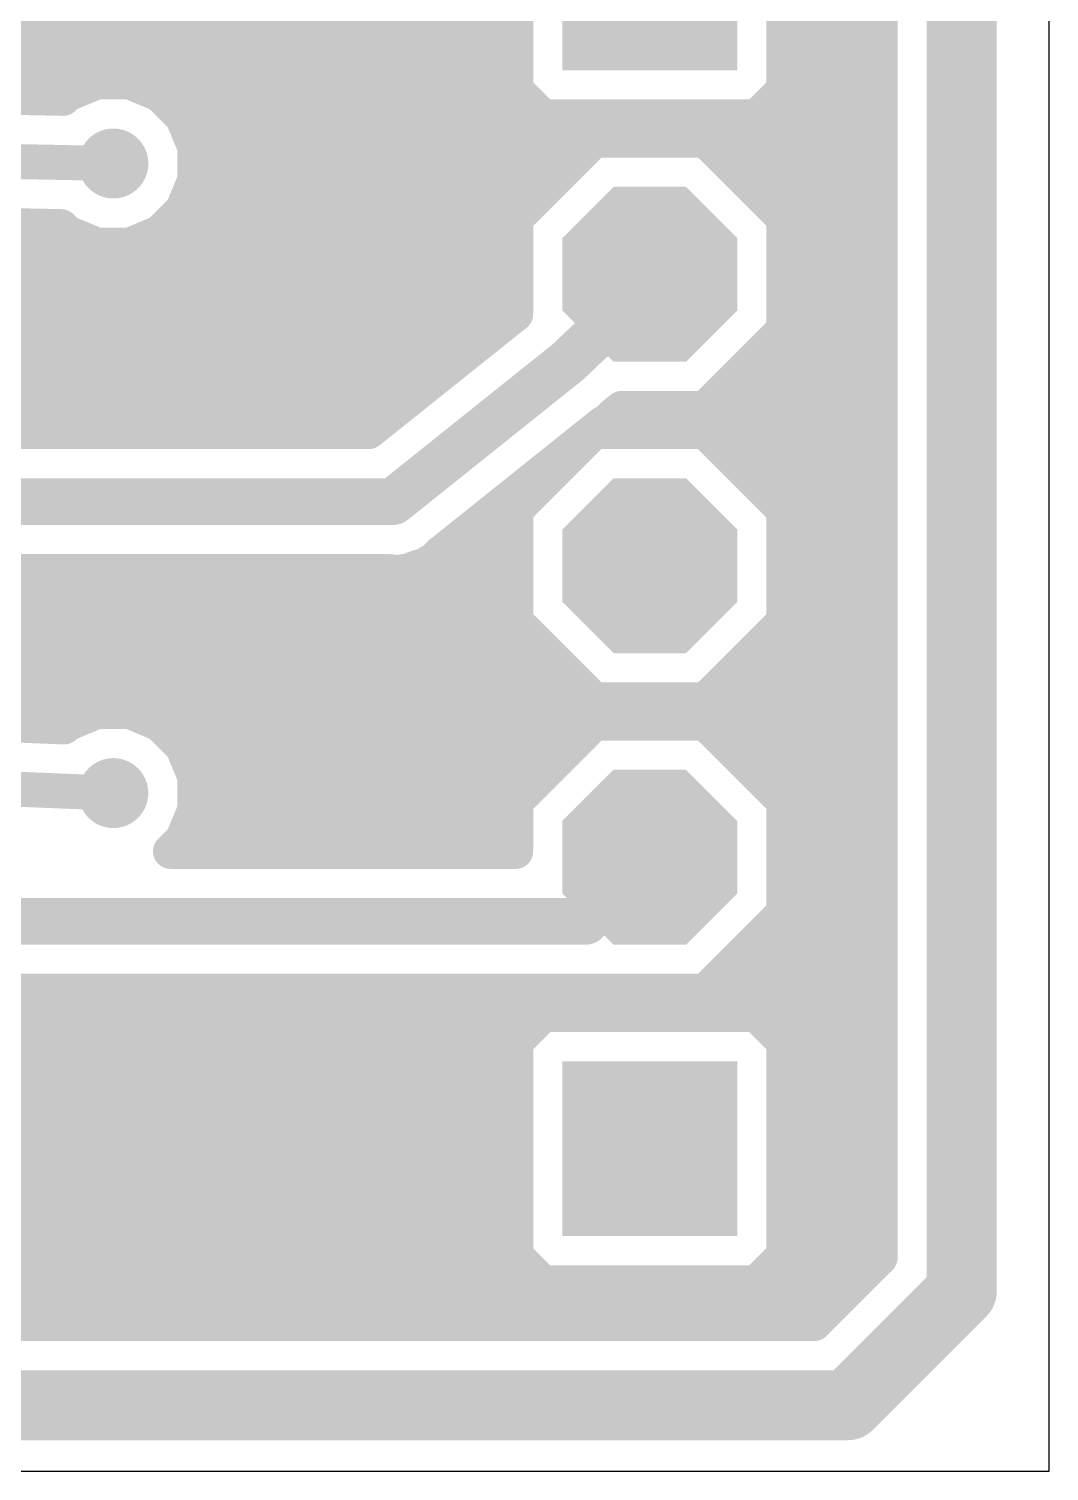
# Model space of a CAD drawing. Extents: x 0 to 81, y 1 to 51.1.
# Drawn here: x 72.11 to 81, y 1 to 13.57 of the extents above; entities that cross this region are included whole.
import ezdxf

# ---------------------------------------------------------------- set-up
doc = ezdxf.new("R2010")
doc.units = 0
for name, color, linetype in [('16', 175, 'CONTINUOUS'), ('17', 82, 'CONTINUOUS'), ('18', 82, 'CONTINUOUS'), ('20', 7, 'CONTINUOUS')]:
    doc.layers.add(name, color=color, linetype=linetype)

# ---------------------------------------------------------------- blocks, each defined once
blk = doc.blocks.new('SQUAREP')
blk.add_solid([(-0.5, -0.5), (0.5, -0.5), (-0.5, 0.5), (0.5, 0.5)])
blk = doc.blocks.new('OCTAGONP')
at = {"const_width": 0.5}
blk.add_lwpolyline([(-0.25, -0.1036), (-0.25, 0.1036), (-0.1036, 0.25), (0.1036, 0.25), (0.25, 0.1036), (0.25, -0.1036), (0.1036, -0.25), (-0.1036, -0.25), (-0.25, -0.1036), (-0.25, 0.1036)], dxfattribs=at)
blk = doc.blocks.new('ROUNDV')
at = {"const_width": 0.5}
blk.add_lwpolyline([(0, -0.25, 1), (0, 0.25, 1), (0, -0.25)], format="xyb", dxfattribs=at)

msp = doc.modelspace()

# ---------------------------------------------------------------- linework, layer by layer
at = {"layer": '16'}
for points, const_width in [([(80.2386, 43.2054), (80.2386, 3.2766)], 0.6096), ([(79.5274, 24.6271), (79.5274, 2.86)], 0.3048), ([(76.3524, 14.9003), (76.3524, 13.0397)], 0.3048), ([(78.6892, 13.0397), (78.6892, 14.9003)], 0.3048), ([(67.7672, 13.716), (76.3524, 13.716)], 0.3048), ([(78.6892, 13.716), (79.5274, 13.716)], 0.3048), ([(67.7672, 13.4112), (76.3524, 13.4112)], 0.3048), ([(78.6892, 13.4112), (79.5274, 13.4112)], 0.3048), ([(67.9479, 13.1064), (76.3524, 13.1064)], 0.3048), ([(72.4091, 12.9629), (68.0033, 13.051)], 0.3048), ([(72.7057, 13.1064), (72.4443, 12.9981)], 0.3048), ([(72.9887, 13.1064), (72.7057, 13.1064)], 0.3048), ([(73.2501, 12.9981), (72.9887, 13.1064)], 0.3048), ([(78.6892, 13.1064), (79.5274, 13.1064)], 0.3048), ([(72.4443, 12.9981), (72.4091, 12.9629)], 0.3048), ([(73.4501, 12.7981), (73.2501, 12.9981)], 0.3048), ([(76.3524, 13.0397), (76.5905, 12.8016)], 0.3048), ([(78.4511, 12.8016), (78.6892, 13.0397)], 0.3048), ([(73.4466, 12.8016), (76.5905, 12.8016)], 0.3048), ([(73.5584, 12.5367), (73.4501, 12.7981)], 0.3048), ([(76.5905, 12.8016), (78.4511, 12.8016)], 0.3048), ([(78.4511, 12.8016), (79.5274, 12.8016)], 0.3048), ([(77.0368, 12.5984), (76.3524, 11.914)], 0.3048), ([(78.0048, 12.5984), (77.0368, 12.5984)], 0.3048), ([(78.6892, 11.914), (78.0048, 12.5984)], 0.3048), ([(67.7672, 12.4968), (72.8472, 12.3952)], 0.3048), ([(73.5584, 12.2537), (73.5584, 12.5367)], 0.3048), ([(73.5584, 12.4968), (76.9352, 12.4968)], 0.3048), ([(78.1064, 12.4968), (79.5274, 12.4968)], 0.3048), ([(73.4501, 11.9923), (73.5584, 12.2537)], 0.3048), ([(73.5328, 12.192), (76.6304, 12.192)], 0.3048), ([(78.4112, 12.192), (79.5274, 12.192)], 0.3048), ([(68.2627, 11.928), (72.3912, 11.8454)], 0.3048), ([(73.2501, 11.7923), (73.4501, 11.9923)], 0.3048), ([(76.3524, 11.914), (76.3524, 11.0829)], 0.3048), ([(78.6892, 10.946), (78.6892, 11.914)], 0.3048), ([(72.3912, 11.8454), (72.4443, 11.7923)], 0.3048), ([(72.4443, 11.7923), (72.7057, 11.684)], 0.3048), ([(72.9887, 11.684), (73.2501, 11.7923)], 0.3048), ([(73.345, 11.8872), (76.3524, 11.8872)], 0.3048), ([(78.6892, 11.8872), (79.5274, 11.8872)], 0.3048), ([(72.7057, 11.684), (72.9887, 11.684)], 0.3048), ([(68.5292, 11.5824), (76.3524, 11.5824)], 0.3048), ([(78.6892, 11.5824), (79.5274, 11.5824)], 0.3048), ([(77.4522, 11.3614), (77.5208, 11.43)], 0.4064), ([(77.4522, 11.2776), (77.4522, 11.3614)], 0.4064), ([(76.8096, 10.668), (77.4522, 11.2776)], 0.4064), ([(68.5292, 11.2776), (76.3524, 11.2776)], 0.3048), ([(78.6892, 11.2776), (79.5274, 11.2776)], 0.3048), ([(76.3524, 11.0829), (75.0718, 10.0584)], 0.3048), ([(68.5292, 10.9728), (76.2148, 10.9728)], 0.3048), ([(78.0048, 10.2616), (78.6892, 10.946)], 0.3048), ([(78.6892, 10.9728), (79.5274, 10.9728)], 0.3048), ([(68.5292, 10.668), (75.8338, 10.668)], 0.3048), ([(75.2856, 9.4488), (76.8096, 10.668)], 0.4064), ([(78.4112, 10.668), (79.5274, 10.668)], 0.3048), ([(68.5292, 10.3632), (75.4528, 10.3632)], 0.3048), ([(78.1064, 10.3632), (79.5274, 10.3632)], 0.3048), ([(77.1412, 10.1423), (77.2105, 10.2081)], 0.3048), ([(77.2105, 10.2081), (77.2774, 10.2616)], 0.3048), ([(77.2774, 10.2616), (78.0048, 10.2616)], 0.3048), ([(75.0718, 10.0584), (71.1924, 10.0584)], 0.3048), ([(71.1924, 10.0584), (75.0718, 10.0584)], 0.3048), ([(75.6928, 8.9939), (77.1164, 10.1328)], 0.3048), ([(77.0368, 10.0584), (76.3524, 9.374)], 0.3048), ([(77.0234, 10.0584), (79.5274, 10.0584)], 0.3048), ([(78.0048, 10.0584), (77.0368, 10.0584)], 0.3048), ([(77.1164, 10.1328), (77.1412, 10.1423)], 0.3048), ([(78.6892, 9.374), (78.0048, 10.0584)], 0.3048), ([(76.6424, 9.7536), (76.732, 9.7536)], 0.3048), ([(78.3096, 9.7536), (79.5274, 9.7536)], 0.3048), ([(75.2856, 9.4488), (71.1708, 9.4488)], 0.4064), ([(76.2614, 9.4488), (76.4272, 9.4488)], 0.3048), ([(78.6144, 9.4488), (79.5274, 9.4488)], 0.3048), ([(76.3524, 9.374), (76.3524, 8.406)], 0.3048), ([(78.6892, 8.406), (78.6892, 9.374)], 0.3048), ([(75.8804, 9.144), (76.3524, 9.144)], 0.3048), ([(78.6892, 9.144), (79.5274, 9.144)], 0.3048), ([(75.5717, 8.897), (75.5988, 8.9187)], 0.3048), ([(75.5988, 8.9187), (75.6309, 8.932)], 0.3048), ([(75.6309, 8.932), (75.6928, 8.9939)], 0.3048), ([(71.2697, 8.8392), (75.2518, 8.8392)], 0.3048), ([(75.2518, 8.8392), (75.3388, 8.8295)], 0.3048), ([(75.3388, 8.8295), (75.3721, 8.8392)], 0.3048), ([(75.3721, 8.8392), (75.4069, 8.8392)], 0.3048), ([(75.4069, 8.8392), (75.4877, 8.8727)], 0.3048), ([(75.4069, 8.8392), (76.3524, 8.8392)], 0.3048), ([(75.4877, 8.8727), (75.5717, 8.897)], 0.3048), ([(78.6892, 8.8392), (79.5274, 8.8392)], 0.3048), ([(69.0655, 8.5344), (76.3524, 8.5344)], 0.3048), ([(78.6892, 8.5344), (79.5274, 8.5344)], 0.3048), ([(76.3524, 8.406), (77.0368, 7.7216)], 0.3048), ([(78.0048, 7.7216), (78.6892, 8.406)], 0.3048), ([(69.3703, 8.2296), (76.5288, 8.2296)], 0.3048), ([(78.5128, 8.2296), (79.5274, 8.2296)], 0.3048), ([(69.6751, 7.9248), (76.8336, 7.9248)], 0.3048), ([(78.208, 7.9248), (79.5274, 7.9248)], 0.3048), ([(75.1332, 7.62), (75.0824, 7.6708)], 0.3048), ([(77.0368, 7.7216), (78.0048, 7.7216)], 0.3048), ([(69.9799, 7.62), (79.5274, 7.62)], 0.3048), ([(72.4178, 7.4852), (70.5478, 7.56)], 0.3048), ([(72.7057, 7.62), (72.4443, 7.5117)], 0.3048), ([(72.9887, 7.62), (72.7057, 7.62)], 0.3048), ([(73.2501, 7.5117), (72.9887, 7.62)], 0.3048), ([(78.232, 7.62), (75.1332, 7.62)], 0.3048), ([(77.0368, 7.5184), (76.3524, 6.834)], 0.3048), ([(78.0048, 7.5184), (77.0368, 7.5184)], 0.3048), ([(78.6892, 6.834), (78.0048, 7.5184)], 0.3048), ([(79.0448, 6.8072), (78.232, 7.62)], 0.3048), ([(72.4443, 7.5117), (72.4178, 7.4852)], 0.3048), ([(73.4501, 7.3117), (73.2501, 7.5117)], 0.3048), ([(73.4466, 7.3152), (76.8336, 7.3152)], 0.3048), ([(73.5584, 7.0503), (73.4501, 7.3117)], 0.3048), ([(78.208, 7.3152), (79.5274, 7.3152)], 0.3048), ([(73.5584, 6.7673), (73.5584, 7.0503)], 0.3048), ([(72.8472, 6.9088), (70.3072, 7.0104)], 0.3048), ([(72.8472, 6.9088), (70.3072, 7.0104)], 0.3048), ([(73.5584, 7.0104), (76.5288, 7.0104)], 0.3048), ([(78.5128, 7.0104), (79.5274, 7.0104)], 0.3048), ([(73.4501, 6.5059), (73.5584, 6.7673)], 0.3048), ([(76.3524, 6.834), (76.3524, 6.4008)], 0.3048), ([(78.6892, 5.866), (78.6892, 6.834)], 0.3048), ([(79.0448, 6.0452), (79.0448, 6.8072)], 0.3048), ([(73.5328, 6.7056), (76.3524, 6.7056)], 0.3048), ([(78.6892, 6.7056), (79.5274, 6.7056)], 0.3048), ([(73.345, 6.4008), (73.4501, 6.5059)], 0.3048), ([(76.3524, 6.4008), (73.345, 6.4008)], 0.3048), ([(73.345, 6.4008), (76.3524, 6.4008)], 0.3048), ([(76.962, 5.7912), (77.5208, 6.35)], 0.4064), ([(78.6892, 6.4008), (79.5274, 6.4008)], 0.3048), ([(78.0288, 5.0292), (79.0448, 6.0452)], 0.3048), ([(78.6892, 6.096), (79.5274, 6.096)], 0.3048), ([(71.7804, 5.7912), (76.2, 5.7912)], 0.4064), ([(76.2, 5.7912), (76.962, 5.7912)], 0.4064), ([(78.0048, 5.1816), (78.6892, 5.866)], 0.3048), ([(78.6144, 5.7912), (79.5274, 5.7912)], 0.3048), ([(78.3096, 5.4864), (79.5274, 5.4864)], 0.3048), ([(69.0684, 5.1816), (78.0048, 5.1816)], 0.3048), ([(78.0048, 5.1816), (79.5274, 5.1816)], 0.3048), ([(75.438, 3.8608), (76.6064, 5.0292)], 0.3048), ([(76.6064, 5.0292), (78.0288, 5.0292)], 0.3048), ([(68.4276, 4.8768), (76.4889, 4.8768)], 0.3048), ([(76.5905, 4.9784), (76.3524, 4.7403)], 0.3048), ([(78.4511, 4.9784), (76.5905, 4.9784)], 0.3048), ([(78.6892, 4.7403), (78.4511, 4.9784)], 0.3048), ([(78.5527, 4.8768), (79.5274, 4.8768)], 0.3048), ([(76.3524, 4.7403), (76.3524, 2.8797)], 0.3048), ([(78.6892, 2.8797), (78.6892, 4.7403)], 0.3048), ([(68.4276, 4.572), (76.3524, 4.572)], 0.3048), ([(78.6892, 4.572), (79.5274, 4.572)], 0.3048), ([(68.4276, 4.2672), (76.3524, 4.2672)], 0.3048), ([(78.6892, 4.2672), (79.5274, 4.2672)], 0.3048), ([(68.5277, 3.9624), (76.3524, 3.9624)], 0.3048), ([(78.6892, 3.9624), (79.5274, 3.9624)], 0.3048), ([(70.2056, 3.8608), (75.438, 3.8608)], 0.3048), ([(68.8325, 3.6576), (76.3524, 3.6576)], 0.3048), ([(78.6892, 3.6576), (79.5274, 3.6576)], 0.3048), ([(80.2386, 3.2766), (80.2386, 2.5654)], 0.6096), ([(69.1373, 3.3528), (76.3524, 3.3528)], 0.3048), ([(78.6892, 3.3528), (79.5274, 3.3528)], 0.3048), ([(69.3291, 3.048), (76.3524, 3.048)], 0.3048), ([(78.6892, 3.048), (79.5274, 3.048)], 0.3048), ([(76.3524, 2.8797), (76.5905, 2.6416)], 0.3048), ([(78.4511, 2.6416), (78.6892, 2.8797)], 0.3048), ([(69.3759, 2.7432), (76.4889, 2.7432)], 0.3048), ([(78.5527, 2.7432), (79.4106, 2.7432)], 0.3048), ([(79.5274, 2.86), (78.9534, 2.286)], 0.3048), ([(76.5905, 2.6416), (78.4511, 2.6416)], 0.3048), ([(80.2386, 2.5654), (79.248, 1.5748)], 0.6096), ([(69.4436, 2.4384), (79.1058, 2.4384)], 0.3048), ([(78.9534, 2.286), (69.4391, 2.286)], 0.3048), ([(70.7136, 1.5748), (77.8764, 1.5748)], 0.6096), ([(77.8764, 1.5748), (79.248, 1.5748)], 0.6096)]:
    msp.add_lwpolyline(points, dxfattribs=dict(at, const_width=const_width))
for points, const_width in [([(76.3524, 13.6398, 1), (76.3524, 13.7922)], 0.1524), ([(78.6892, 13.7922, 1), (78.6892, 13.6398)], 0.1524), ([(79.5274, 13.6398, 1), (79.5274, 13.7922)], 0.1524), ([(76.3524, 13.335, 1), (76.3524, 13.4874)], 0.1524), ([(78.6892, 13.4874, 1), (78.6892, 13.335)], 0.1524), ([(79.5274, 13.335, 1), (79.5274, 13.4874)], 0.1524), ([(72.7057, 13.1826, 1), (72.7057, 13.0302)], 0.1524), ([(72.7349, 13.036, 1), (72.6766, 13.1768)], 0.1524), ([(73.0178, 13.1768, 1), (72.9595, 13.036)], 0.1524), ([(72.9887, 13.0302, 1), (72.9887, 13.1826)], 0.1524), ([(76.3524, 13.0302, 1), (76.3524, 13.1826)], 0.1524), ([(78.6892, 13.1826, 1), (78.6892, 13.0302)], 0.1524), ([(79.5274, 13.0302, 1), (79.5274, 13.1826)], 0.1524), ([(72.3552, 13.0167, 1), (72.463, 12.909)], 0.1524), ([(72.4152, 13.0685, 1), (72.4735, 12.9277)], 0.1524), ([(72.4982, 12.9442, 1), (72.3905, 13.052)], 0.1524), ([(72.4076, 12.8867, 1), (72.4106, 13.0391)], 0.1524), ([(73.3039, 13.052, 1), (73.1962, 12.9442)], 0.1524), ([(73.2209, 12.9277, 1), (73.2792, 13.0685)], 0.1524), ([(76.4063, 13.0935, 1), (76.2985, 12.9858)], 0.1524), ([(76.2762, 13.0397, 1), (76.4286, 13.0397)], 0.1524), ([(78.613, 13.0397, 1), (78.7654, 13.0397)], 0.1524), ([(78.7431, 12.9858, 1), (78.6353, 13.0935)], 0.1524), ([(73.4466, 12.8778, 1), (73.4466, 12.7254)], 0.1524), ([(73.5205, 12.8272, 1), (73.3797, 12.7689)], 0.1524), ([(76.5905, 12.8778, 1), (76.5905, 12.7254)], 0.1524), ([(76.5905, 12.7254, 1), (76.5905, 12.8778)], 0.1524), ([(78.4511, 12.8778, 1), (78.4511, 12.7254)], 0.1524), ([(78.4511, 12.7254, 1), (78.4511, 12.8778)], 0.1524), ([(79.5274, 12.7254, 1), (79.5274, 12.8778)], 0.1524), ([(73.3962, 12.7442, 1), (73.504, 12.8519)], 0.1524), ([(76.5366, 12.7477, 1), (76.6443, 12.8555)], 0.1524), ([(78.3973, 12.8555, 1), (78.505, 12.7477)], 0.1524), ([(77.0368, 12.6746, 1), (77.0368, 12.5222)], 0.1524), ([(77.0907, 12.5445, 1), (76.9829, 12.6523)], 0.1524), ([(78.0586, 12.6523, 1), (77.9509, 12.5445)], 0.1524), ([(78.0048, 12.5222, 1), (78.0048, 12.6746)], 0.1524), ([(73.6346, 12.5367, 1), (73.4822, 12.5367)], 0.1524), ([(73.5584, 12.573, 1), (73.5584, 12.4206)], 0.1524), ([(73.488, 12.5075, 1), (73.6288, 12.5658)], 0.1524), ([(76.9352, 12.4206, 1), (76.9352, 12.573)], 0.1524), ([(78.1064, 12.573, 1), (78.1064, 12.4206)], 0.1524), ([(79.5274, 12.4206, 1), (79.5274, 12.573)], 0.1524), ([(72.8457, 12.319, 1), (72.8487, 12.4714)], 0.1524), ([(73.5328, 12.2682, 1), (73.5328, 12.1158)], 0.1524), ([(73.4822, 12.2537, 1), (73.6346, 12.2537)], 0.1524), ([(73.6288, 12.2246, 1), (73.488, 12.2829)], 0.1524), ([(76.6304, 12.1158, 1), (76.6304, 12.2682)], 0.1524), ([(78.4112, 12.2682, 1), (78.4112, 12.1158)], 0.1524), ([(79.5274, 12.1158, 1), (79.5274, 12.2682)], 0.1524), ([(73.3797, 12.0215, 1), (73.5205, 11.9632)], 0.1524), ([(73.504, 11.9385, 1), (73.3962, 12.0462)], 0.1524), ([(76.4286, 11.914, 1), (76.2762, 11.914)], 0.1524), ([(78.7654, 11.914, 1), (78.613, 11.914)], 0.1524), ([(72.4451, 11.8993, 1), (72.3373, 11.7915)], 0.1524), ([(72.4735, 11.8627, 1), (72.4152, 11.7219)], 0.1524), ([(72.3897, 11.7692, 1), (72.3927, 11.9216)], 0.1524), ([(73.2792, 11.7219, 1), (73.2209, 11.8627)], 0.1524), ([(73.345, 11.9634, 1), (73.345, 11.811)], 0.1524), ([(76.2985, 11.9678, 1), (76.4063, 11.8601)], 0.1524), ([(76.3524, 11.811, 1), (76.3524, 11.9634)], 0.1524), ([(78.6892, 11.9634, 1), (78.6892, 11.811)], 0.1524), ([(78.6353, 11.8601, 1), (78.7431, 11.9678)], 0.1524), ([(79.5274, 11.811, 1), (79.5274, 11.9634)], 0.1524), ([(72.3905, 11.7384, 1), (72.4982, 11.8462)], 0.1524), ([(72.7057, 11.7602, 1), (72.7057, 11.6078)], 0.1524), ([(72.6766, 11.6136, 1), (72.7349, 11.7544)], 0.1524), ([(72.9595, 11.7544, 1), (73.0178, 11.6136)], 0.1524), ([(72.9887, 11.6078, 1), (72.9887, 11.7602)], 0.1524), ([(73.1962, 11.8462, 1), (73.3039, 11.7384)], 0.1524), ([(76.3524, 11.5062, 1), (76.3524, 11.6586)], 0.1524), ([(78.6892, 11.6586, 1), (78.6892, 11.5062)], 0.1524), ([(79.5274, 11.5062, 1), (79.5274, 11.6586)], 0.1524), ([(77.5538, 11.3614, 1), (77.3506, 11.3614)], 0.2032), ([(77.5926, 11.3582, 1), (77.449, 11.5018)], 0.2032), ([(77.3804, 11.4332, 1), (77.524, 11.2896)], 0.2032), ([(77.5221, 11.2039, 1), (77.3823, 11.3513)], 0.2032), ([(76.3524, 11.2014, 1), (76.3524, 11.3538)], 0.1524), ([(77.3506, 11.2776, 1), (77.5538, 11.2776)], 0.2032), ([(78.6892, 11.3538, 1), (78.6892, 11.2014)], 0.1524), ([(79.5274, 11.2014, 1), (79.5274, 11.3538)], 0.1524), ([(76.4, 11.0234, 1), (76.3048, 11.1424)], 0.1524), ([(76.2148, 10.8966, 1), (76.2148, 11.049)], 0.1524), ([(76.2762, 11.0829, 1), (76.4286, 11.0829)], 0.1524), ([(78.6892, 11.049, 1), (78.6892, 10.8966)], 0.1524), ([(78.7431, 10.8921, 1), (78.6353, 10.9999)], 0.1524), ([(79.5274, 10.8966, 1), (79.5274, 11.049)], 0.1524), ([(78.613, 10.946, 1), (78.7654, 10.946)], 0.1524), ([(75.8338, 10.5918, 1), (75.8338, 10.7442)], 0.1524), ([(76.7397, 10.7417, 1), (76.8795, 10.5943)], 0.2032), ([(76.8731, 10.5887, 1), (76.7461, 10.7473)], 0.2032), ([(78.4112, 10.7442, 1), (78.4112, 10.5918)], 0.1524), ([(79.5274, 10.5918, 1), (79.5274, 10.7442)], 0.1524), ([(75.4528, 10.287, 1), (75.4528, 10.4394)], 0.1524), ([(78.1064, 10.4394, 1), (78.1064, 10.287)], 0.1524), ([(79.5274, 10.287, 1), (79.5274, 10.4394)], 0.1524), ([(77.1629, 10.2676, 1), (77.2581, 10.1486)], 0.1524), ([(77.263, 10.1528, 1), (77.1581, 10.2633)], 0.1524), ([(77.2774, 10.3378, 1), (77.2774, 10.1854)], 0.1524), ([(77.325, 10.2021, 1), (77.2298, 10.3211)], 0.1524), ([(77.9509, 10.3155, 1), (78.0586, 10.2077)], 0.1524), ([(78.0048, 10.1854, 1), (78.0048, 10.3378)], 0.1524), ([(75.0242, 10.1179, 1), (75.1194, 9.9989)], 0.1524), ([(75.0718, 9.9822, 1), (75.0718, 10.1346)], 0.1524), ([(75.0718, 9.9822, 1), (75.0718, 10.1346)], 0.1524), ([(77.0234, 10.1346, 1), (77.0234, 9.9822)], 0.1524), ([(77.0368, 10.1346, 1), (77.0368, 9.9822)], 0.1524), ([(77.0907, 10.0045, 1), (76.9829, 10.1123)], 0.1524), ([(77.0891, 10.2039, 1), (77.1437, 10.0616)], 0.1524), ([(77.0887, 10.1976, 1), (77.1936, 10.087)], 0.1524), ([(77.164, 10.0733, 1), (77.0688, 10.1923)], 0.1524), ([(77.1685, 10.0711, 1), (77.1139, 10.2134)], 0.1524), ([(78.0586, 10.1123, 1), (77.9509, 10.0045)], 0.1524), ([(78.0048, 9.9822, 1), (78.0048, 10.1346)], 0.1524), ([(79.5274, 9.9822, 1), (79.5274, 10.1346)], 0.1524), ([(76.6424, 9.8298, 1), (76.6424, 9.6774)], 0.1524), ([(76.732, 9.6774, 1), (76.732, 9.8298)], 0.1524), ([(78.3096, 9.8298, 1), (78.3096, 9.6774)], 0.1524), ([(79.5274, 9.6774, 1), (79.5274, 9.8298)], 0.1524), ([(75.2221, 9.5281, 1), (75.3491, 9.3695)], 0.2032), ([(75.2856, 9.3472, 1), (75.2856, 9.5504)], 0.2032), ([(76.2614, 9.525, 1), (76.2614, 9.3726)], 0.1524), ([(76.4272, 9.3726, 1), (76.4272, 9.525)], 0.1524), ([(78.6144, 9.525, 1), (78.6144, 9.3726)], 0.1524), ([(79.5274, 9.3726, 1), (79.5274, 9.525)], 0.1524), ([(76.4286, 9.374, 1), (76.2762, 9.374)], 0.1524), ([(76.2985, 9.4278, 1), (76.4063, 9.3201)], 0.1524), ([(78.7654, 9.374, 1), (78.613, 9.374)], 0.1524), ([(78.6353, 9.3201, 1), (78.7431, 9.4278)], 0.1524), ([(75.8804, 9.2202, 1), (75.8804, 9.0678)], 0.1524), ([(76.3524, 9.0678, 1), (76.3524, 9.2202)], 0.1524), ([(78.6892, 9.2202, 1), (78.6892, 9.0678)], 0.1524), ([(79.5274, 9.0678, 1), (79.5274, 9.2202)], 0.1524), ([(75.5697, 8.9891, 1), (75.628, 8.8483)], 0.1524), ([(75.6464, 8.8592, 1), (75.5512, 8.9782)], 0.1524), ([(75.577, 8.9859, 1), (75.6848, 8.8781)], 0.1524), ([(75.6601, 8.8616, 1), (75.6018, 9.0024)], 0.1524), ([(75.6452, 9.0534, 1), (75.7404, 8.9344)], 0.1524), ([(75.7467, 8.94, 1), (75.6389, 9.0478)], 0.1524), ([(75.2602, 8.9149, 1), (75.2434, 8.7635)], 0.1524), ([(75.2518, 8.763, 1), (75.2518, 8.9154)], 0.1524), ([(75.3176, 8.9027, 1), (75.36, 8.7563)], 0.1524), ([(75.3721, 8.9154, 1), (75.3721, 8.763)], 0.1524), ([(75.3304, 8.7538, 1), (75.3472, 8.9053)], 0.1524), ([(75.4069, 8.9154, 1), (75.4069, 8.763)], 0.1524), ([(75.3777, 8.9096, 1), (75.436, 8.7688)], 0.1524), ([(75.3933, 8.766, 1), (75.3509, 8.9124)], 0.1524), ([(75.4069, 8.763, 1), (75.4069, 8.9154)], 0.1524), ([(75.4665, 8.9459, 1), (75.5089, 8.7995)], 0.1524), ([(75.5169, 8.8023, 1), (75.4585, 8.9431)], 0.1524), ([(75.5241, 8.9565, 1), (75.6193, 8.8375)], 0.1524), ([(75.5929, 8.8238, 1), (75.5505, 8.9702)], 0.1524), ([(76.3524, 8.763, 1), (76.3524, 8.9154)], 0.1524), ([(78.6892, 8.9154, 1), (78.6892, 8.763)], 0.1524), ([(79.5274, 8.763, 1), (79.5274, 8.9154)], 0.1524), ([(76.3524, 8.4582, 1), (76.3524, 8.6106)], 0.1524), ([(78.6892, 8.6106, 1), (78.6892, 8.4582)], 0.1524), ([(79.5274, 8.4582, 1), (79.5274, 8.6106)], 0.1524), ([(76.4063, 8.4599, 1), (76.2985, 8.3521)], 0.1524), ([(78.7431, 8.3521, 1), (78.6353, 8.4599)], 0.1524), ([(76.2762, 8.406, 1), (76.4286, 8.406)], 0.1524), ([(78.613, 8.406, 1), (78.7654, 8.406)], 0.1524), ([(76.5288, 8.1534, 1), (76.5288, 8.3058)], 0.1524), ([(78.5128, 8.3058, 1), (78.5128, 8.1534)], 0.1524), ([(79.5274, 8.1534, 1), (79.5274, 8.3058)], 0.1524), ([(76.8336, 7.8486, 1), (76.8336, 8.001)], 0.1524), ([(78.208, 8.001, 1), (78.208, 7.8486)], 0.1524), ([(79.5274, 7.8486, 1), (79.5274, 8.001)], 0.1524), ([(75.1363, 7.7247, 1), (75.0285, 7.6169)], 0.1524), ([(77.0368, 7.7978, 1), (77.0368, 7.6454)], 0.1524), ([(76.9829, 7.6677, 1), (77.0907, 7.7755)], 0.1524), ([(77.9509, 7.7755, 1), (78.0586, 7.6677)], 0.1524), ([(78.0048, 7.6454, 1), (78.0048, 7.7978)], 0.1524), ([(72.7057, 7.6962, 1), (72.7057, 7.5438)], 0.1524), ([(72.7349, 7.5496, 1), (72.6766, 7.6904)], 0.1524), ([(73.0178, 7.6904, 1), (72.9595, 7.5496)], 0.1524), ([(72.9887, 7.5438, 1), (72.9887, 7.6962)], 0.1524), ([(75.1332, 7.6962, 1), (75.1332, 7.5438)], 0.1524), ([(75.0793, 7.5661, 1), (75.1871, 7.6739)], 0.1524), ([(77.0368, 7.5946, 1), (77.0368, 7.4422)], 0.1524), ([(77.0907, 7.4645, 1), (76.9829, 7.5723)], 0.1524), ([(78.0586, 7.5723, 1), (77.9509, 7.4645)], 0.1524), ([(78.0048, 7.4422, 1), (78.0048, 7.5946)], 0.1524), ([(78.2859, 7.6739, 1), (78.1781, 7.5661)], 0.1524), ([(78.232, 7.5438, 1), (78.232, 7.6962)], 0.1524), ([(79.5274, 7.5438, 1), (79.5274, 7.6962)], 0.1524), ([(72.3639, 7.5391, 1), (72.4717, 7.4313)], 0.1524), ([(72.4152, 7.5821, 1), (72.4735, 7.4413)], 0.1524), ([(72.4982, 7.4578, 1), (72.3905, 7.5656)], 0.1524), ([(72.4148, 7.4091, 1), (72.4209, 7.5614)], 0.1524), ([(73.3039, 7.5656, 1), (73.1962, 7.4578)], 0.1524), ([(73.2209, 7.4413, 1), (73.2792, 7.5821)], 0.1524), ([(73.4466, 7.3914, 1), (73.4466, 7.239)], 0.1524), ([(73.5205, 7.3408, 1), (73.3797, 7.2825)], 0.1524), ([(73.3962, 7.2578, 1), (73.504, 7.3655)], 0.1524), ([(76.8336, 7.239, 1), (76.8336, 7.3914)], 0.1524), ([(78.208, 7.3914, 1), (78.208, 7.239)], 0.1524), ([(79.5274, 7.239, 1), (79.5274, 7.3914)], 0.1524), ([(73.6346, 7.0503, 1), (73.4822, 7.0503)], 0.1524), ([(72.8442, 6.8327, 1), (72.8502, 6.9849)], 0.1524), ([(72.8442, 6.8327, 1), (72.8502, 6.9849)], 0.1524), ([(73.5584, 7.0866, 1), (73.5584, 6.9342)], 0.1524), ([(73.488, 7.0211, 1), (73.6288, 7.0794)], 0.1524), ([(76.5288, 6.9342, 1), (76.5288, 7.0866)], 0.1524), ([(78.5128, 7.0866, 1), (78.5128, 6.9342)], 0.1524), ([(79.5274, 6.9342, 1), (79.5274, 7.0866)], 0.1524), ([(73.6288, 6.7382, 1), (73.488, 6.7965)], 0.1524), ([(76.4286, 6.834, 1), (76.2762, 6.834)], 0.1524), ([(76.2985, 6.8878, 1), (76.4063, 6.7801)], 0.1524), ([(78.7654, 6.834, 1), (78.613, 6.834)], 0.1524), ([(78.6353, 6.7801, 1), (78.7431, 6.8878)], 0.1524), ([(79.121, 6.8072, 1), (78.9686, 6.8072)], 0.1524), ([(78.9909, 6.7533, 1), (79.0987, 6.8611)], 0.1524), ([(73.5328, 6.7818, 1), (73.5328, 6.6294)], 0.1524), ([(73.4822, 6.7673, 1), (73.6346, 6.7673)], 0.1524), ([(76.3524, 6.6294, 1), (76.3524, 6.7818)], 0.1524), ([(78.6892, 6.7818, 1), (78.6892, 6.6294)], 0.1524), ([(79.5274, 6.6294, 1), (79.5274, 6.7818)], 0.1524), ([(73.345, 6.477, 1), (73.345, 6.3246)], 0.1524), ([(73.345, 6.477, 1), (73.345, 6.3246)], 0.1524), ([(73.3797, 6.5351, 1), (73.5205, 6.4768)], 0.1524), ([(73.504, 6.4521, 1), (73.3962, 6.5598)], 0.1524), ([(76.3524, 6.3246, 1), (76.3524, 6.477)], 0.1524), ([(76.3524, 6.3246, 1), (76.3524, 6.477)], 0.1524), ([(77.5926, 6.2782, 1), (77.449, 6.4218)], 0.2032), ([(78.6892, 6.477, 1), (78.6892, 6.3246)], 0.1524), ([(79.5274, 6.3246, 1), (79.5274, 6.477)], 0.1524), ([(73.2911, 6.4547, 1), (73.3989, 6.3469)], 0.1524), ([(76.2762, 6.4008, 1), (76.4286, 6.4008)], 0.1524), ([(78.6892, 6.1722, 1), (78.6892, 6.0198)], 0.1524), ([(79.0987, 5.9913, 1), (78.9909, 6.0991)], 0.1524), ([(79.5274, 6.0198, 1), (79.5274, 6.1722)], 0.1524), ([(78.9686, 6.0452, 1), (79.121, 6.0452)], 0.1524), ([(76.2, 5.8928, 1), (76.2, 5.6896)], 0.2032), ([(76.2, 5.6896, 1), (76.2, 5.8928)], 0.2032), ([(76.8902, 5.863, 1), (77.0338, 5.7194)], 0.2032), ([(76.962, 5.6896, 1), (76.962, 5.8928)], 0.2032), ([(78.6144, 5.8674, 1), (78.6144, 5.715)], 0.1524), ([(78.613, 5.866, 1), (78.7654, 5.866)], 0.1524), ([(78.7431, 5.8121, 1), (78.6353, 5.9199)], 0.1524), ([(79.5274, 5.715, 1), (79.5274, 5.8674)], 0.1524), ([(78.3096, 5.5626, 1), (78.3096, 5.4102)], 0.1524), ([(79.5274, 5.4102, 1), (79.5274, 5.5626)], 0.1524), ([(78.0048, 5.2578, 1), (78.0048, 5.1054)], 0.1524), ([(77.9509, 5.2355, 1), (78.0586, 5.1277)], 0.1524), ([(78.0048, 5.1054, 1), (78.0048, 5.2578)], 0.1524), ([(79.5274, 5.1054, 1), (79.5274, 5.2578)], 0.1524), ([(76.6064, 5.1054, 1), (76.6064, 4.953)], 0.1524), ([(76.6603, 4.9753, 1), (76.5525, 5.0831)], 0.1524), ([(77.9749, 5.0831, 1), (78.0827, 4.9753)], 0.1524), ([(78.0288, 4.953, 1), (78.0288, 5.1054)], 0.1524), ([(76.4889, 4.8006, 1), (76.4889, 4.953)], 0.1524), ([(76.5905, 5.0546, 1), (76.5905, 4.9022)], 0.1524), ([(76.6443, 4.9245, 1), (76.5366, 5.0323)], 0.1524), ([(78.505, 5.0323, 1), (78.3973, 4.9245)], 0.1524), ([(78.4511, 4.9022, 1), (78.4511, 5.0546)], 0.1524), ([(78.5527, 4.953, 1), (78.5527, 4.8006)], 0.1524), ([(79.5274, 4.8006, 1), (79.5274, 4.953)], 0.1524), ([(76.4286, 4.7403, 1), (76.2762, 4.7403)], 0.1524), ([(76.2985, 4.7942, 1), (76.4063, 4.6865)], 0.1524), ([(78.7654, 4.7403, 1), (78.613, 4.7403)], 0.1524), ([(78.6353, 4.6865, 1), (78.7431, 4.7942)], 0.1524), ([(76.3524, 4.4958, 1), (76.3524, 4.6482)], 0.1524), ([(78.6892, 4.6482, 1), (78.6892, 4.4958)], 0.1524), ([(79.5274, 4.4958, 1), (79.5274, 4.6482)], 0.1524), ([(76.3524, 4.191, 1), (76.3524, 4.3434)], 0.1524), ([(78.6892, 4.3434, 1), (78.6892, 4.191)], 0.1524), ([(79.5274, 4.191, 1), (79.5274, 4.3434)], 0.1524), ([(76.3524, 3.8862, 1), (76.3524, 4.0386)], 0.1524), ([(78.6892, 4.0386, 1), (78.6892, 3.8862)], 0.1524), ([(79.5274, 3.8862, 1), (79.5274, 4.0386)], 0.1524), ([(75.3841, 3.9147, 1), (75.4919, 3.8069)], 0.1524), ([(75.438, 3.7846, 1), (75.438, 3.937)], 0.1524), ([(76.3524, 3.5814, 1), (76.3524, 3.7338)], 0.1524), ([(78.6892, 3.7338, 1), (78.6892, 3.5814)], 0.1524), ([(79.5274, 3.5814, 1), (79.5274, 3.7338)], 0.1524), ([(80.391, 3.2766, 1), (80.0862, 3.2766)], 0.3048), ([(76.3524, 3.2766, 1), (76.3524, 3.429)], 0.1524), ([(78.6892, 3.429, 1), (78.6892, 3.2766)], 0.1524), ([(79.5274, 3.2766, 1), (79.5274, 3.429)], 0.1524), ([(80.0862, 3.2766, 1), (80.391, 3.2766)], 0.3048), ([(76.3524, 2.9718, 1), (76.3524, 3.1242)], 0.1524), ([(78.6892, 3.1242, 1), (78.6892, 2.9718)], 0.1524), ([(79.5274, 2.9718, 1), (79.5274, 3.1242)], 0.1524), ([(76.4063, 2.9335, 1), (76.2985, 2.8258)], 0.1524), ([(78.7431, 2.8258, 1), (78.6353, 2.9335)], 0.1524), ([(76.2762, 2.8797, 1), (76.4286, 2.8797)], 0.1524), ([(76.4889, 2.667, 1), (76.4889, 2.8194)], 0.1524), ([(78.5527, 2.8194, 1), (78.5527, 2.667)], 0.1524), ([(78.613, 2.8797, 1), (78.7654, 2.8797)], 0.1524), ([(79.4106, 2.667, 1), (79.4106, 2.8194)], 0.1524), ([(79.4512, 2.86, 1), (79.6036, 2.86)], 0.1524), ([(79.5813, 2.8061, 1), (79.4735, 2.9139)], 0.1524), ([(76.5905, 2.7178, 1), (76.5905, 2.5654)], 0.1524), ([(76.5366, 2.5877, 1), (76.6443, 2.6955)], 0.1524), ([(78.3973, 2.6955, 1), (78.505, 2.5877)], 0.1524), ([(78.4511, 2.5654, 1), (78.4511, 2.7178)], 0.1524), ([(80.3464, 2.4576, 1), (80.1308, 2.6732)], 0.3048), ([(80.0862, 2.5654, 1), (80.391, 2.5654)], 0.3048), ([(79.1058, 2.3622, 1), (79.1058, 2.5146)], 0.1524), ([(78.8995, 2.3399, 1), (79.0073, 2.2321)], 0.1524), ([(78.9534, 2.2098, 1), (78.9534, 2.3622)], 0.1524), ([(77.8764, 1.7272, 1), (77.8764, 1.4224)], 0.3048), ([(77.8764, 1.4224, 1), (77.8764, 1.7272)], 0.3048), ([(79.1402, 1.6826, 1), (79.3558, 1.467)], 0.3048), ([(79.248, 1.4224, 1), (79.248, 1.7272)], 0.3048)]:
    msp.add_lwpolyline(points, format="xyb", dxfattribs=dict(at, const_width=const_width))
at = {"layer": '20'}
for p, q in [((81, 1), (81, 51)), ((0, 1), (81, 1))]:
    msp.add_line(p, q, dxfattribs=at)

# ---------------------------------------------------------------- block references
at = {"layer": '17', "xscale": 1.524, "yscale": 1.524, "rotation": 90}
for name, p in [('SQUAREP', (77.5208, 13.97)), ('OCTAGONP', (77.5208, 11.43)), ('OCTAGONP', (77.5208, 8.89)), ('OCTAGONP', (77.5208, 6.35)), ('SQUAREP', (77.5208, 3.81))]:
    msp.add_blockref(name, p, dxfattribs=at)
at = {"layer": '18', "xscale": 0.6096, "yscale": 0.6096}
for p in [(72.8472, 12.3952), (72.8472, 6.9088)]:
    msp.add_blockref('ROUNDV', p, dxfattribs=at)

doc.saveas('drawing.dxf')
